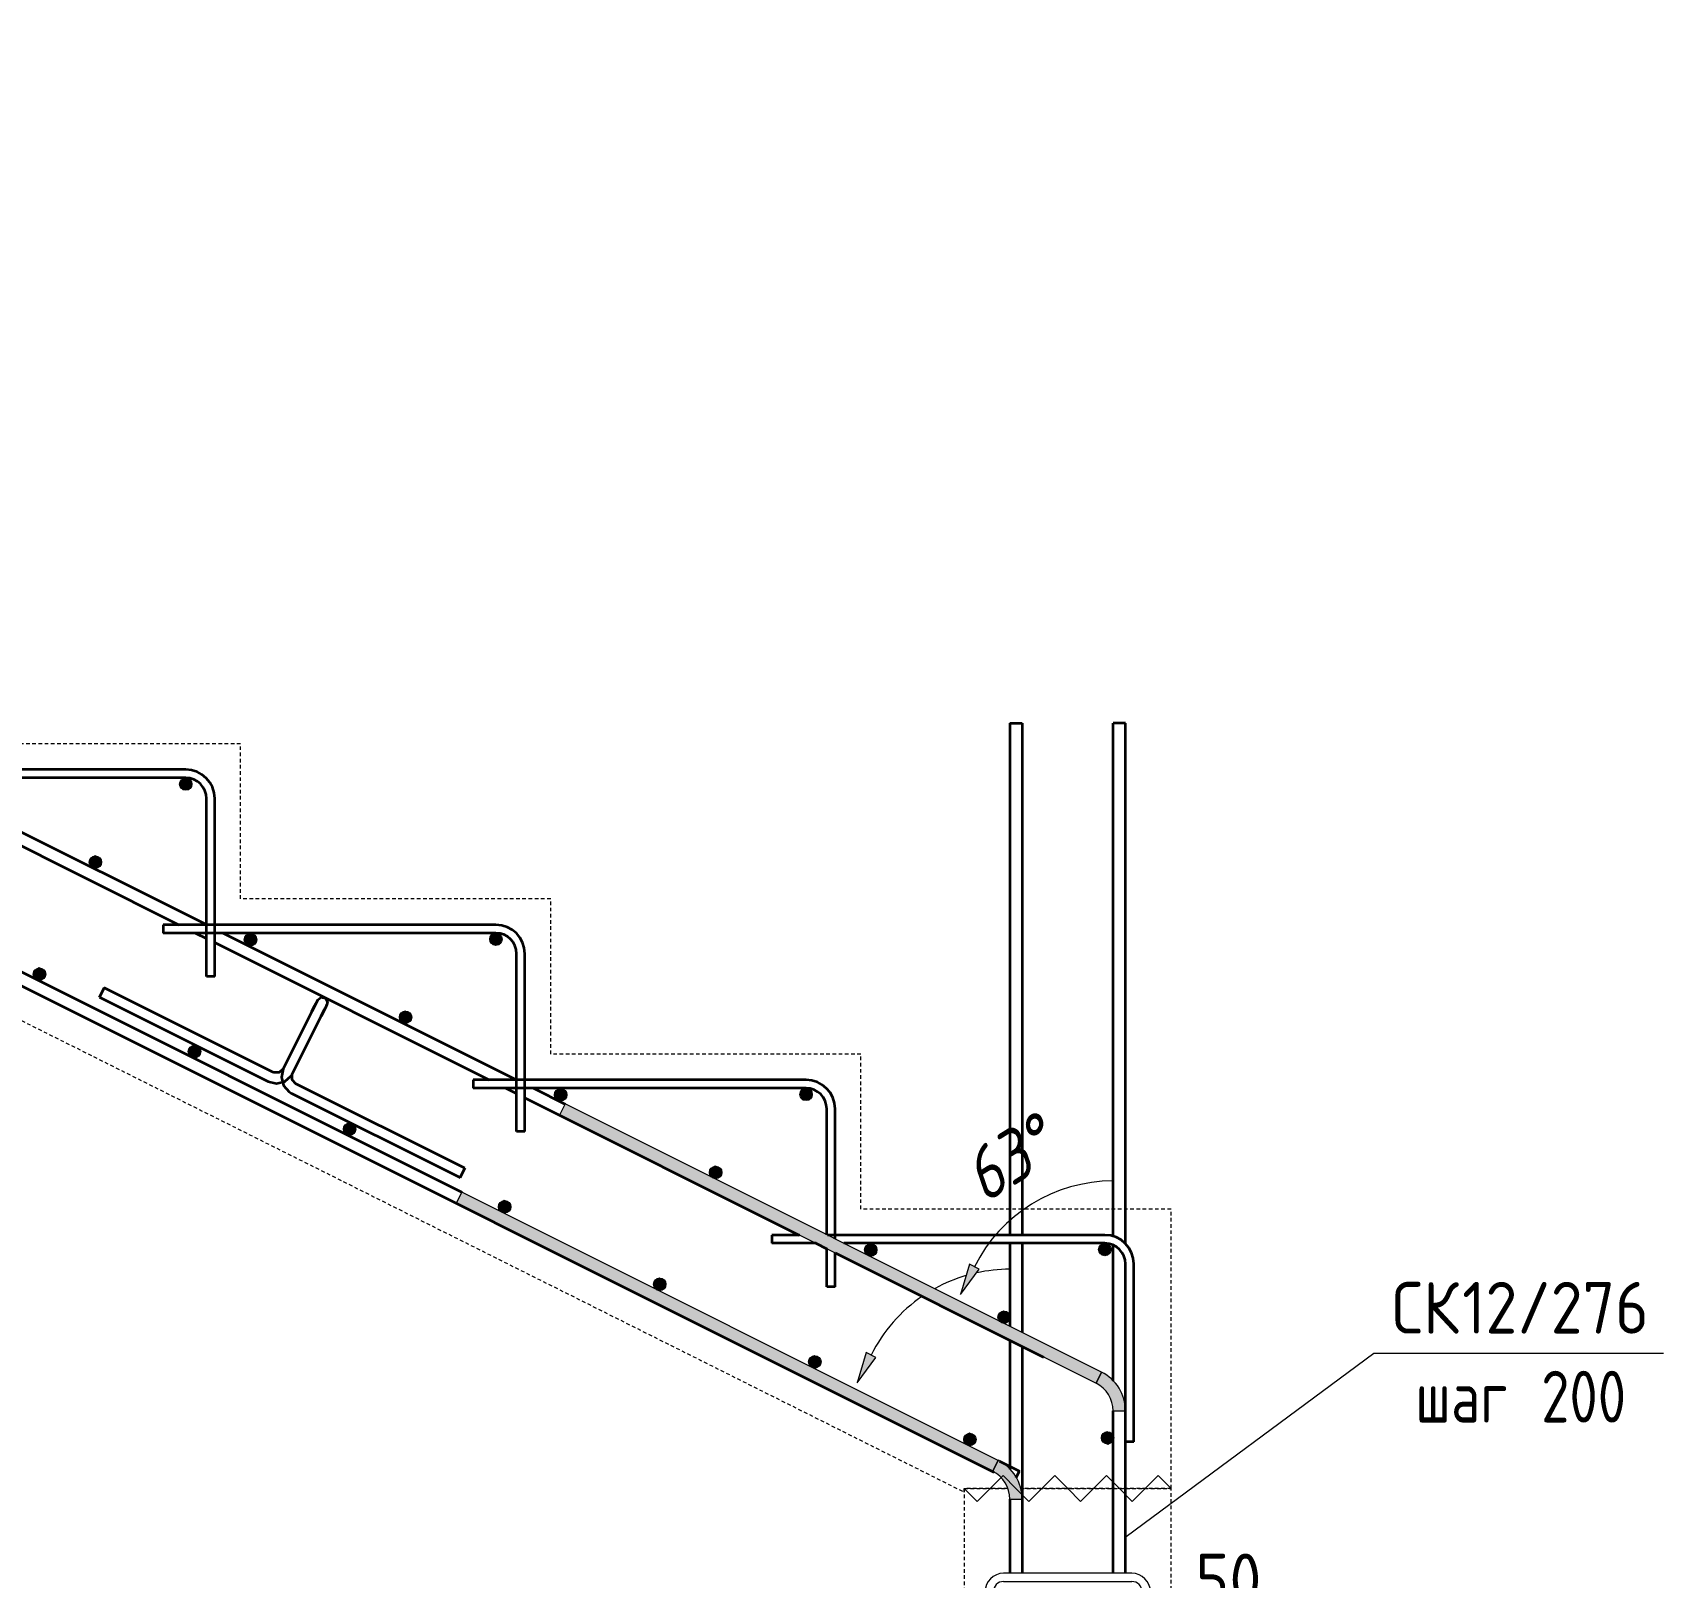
# Model space of a CAD drawing. Header units: millimetres. Extents: x -35709 to -15218, y -2926 to 78616.
# Drawn here: x -23263 to -21686, y -1726 to -232 of the extents above; entities that cross this region are included whole.
import ezdxf

# ---------------------------------------------------------------- set-up
doc = ezdxf.new("R2010")
doc.units = ezdxf.units.MM
doc.linetypes.add('01 Штриховая _4 мм_', pattern=[6, 3.5, -2.5])
for name, color, linetype, lineweight in [('AA_Dim', 7, 'Continuous', 9), ('AA_Dim-20', 7, 'Continuous', 9), ('AA_Oformlenie', 7, 'Continuous', 9), ('AA_Vinoska', 7, 'Continuous', 9), ('KR_Armatura', 7, 'Continuous', 20), ('KR_Armatura_Tonkie', 7, 'Continuous', 20)]:
    doc.layers.add(name, color=color, linetype=linetype, lineweight=lineweight)
for name, color, linetype, lineweight, true_color in [('AF_Perekritie', 7, 'Continuous', 60, 0x006a35), ('AF_Perekritie_Опалубка', 7, 'Continuous', 60, 0x006a35), ('AF_Stena_Опалубка', 7, 'Continuous', 20, 0x0063c6)]:
    doc.layers.add(name, color=color, linetype=linetype, lineweight=lineweight, true_color=true_color)
doc.styles.add('ISOCPEUR_1', font='isocpeur.TTF', dxfattribs={"width": 0.9, "height": 50})
doc.styles.add('ISOCPEUR_2', font='isocpeur.TTF', dxfattribs={"width": 0.8, "height": 50})
doc.styles.add('ISOCPEUR_I', font='isocpeui.ttf', dxfattribs={"width": 0.85, "height": 50})
doc.dimstyles.new('00_Точн_3_знака__прозр__1', dxfattribs={"dimscale": 304.8, "dimtxt": 50.137748, "dimasz": 0.111549, "dimexe": 0.098425, "dimexo": 0.065617, "dimgap": 0.006562, "dimtad": 1, "dimdec": 3, "dimrnd": 0.001, "dimdsep": 46, "dimtxsty": 'ISOCPEUR_1', "dimblk1": 'OBLIQUE', "dimblk2": 'OBLIQUE', "dimsah": 1, "dimcen": 0.09, "dimdle": 0.098425, "dimazin": 0, "dimtfac": 1, "dimtdec": 4, "dimtix": 1, "dimtmove": 1, "dimatfit": 3, "dimfxl": 1, "dimtvp": 1, "dimtolj": 1, "dimtzin": 0, "dimlwd": 18, "dimlwe": 18, "dimarcsym": 2})

# ---------------------------------------------------------------- blocks, each defined once
blk = doc.blocks.new('Ktcnybwf - Лестница-3686718-А-А Арм')
at = {"layer": 'AF_Perekritie', "linetype": '01 Штриховая _4 мм_', "lineweight": 20}
for p, q in [((31932.8, -270), (34680.1, -1643.6)), ((33980.1, -920), (33680.1, -920)), ((33980.1, -1070), (33980.1, -920)), ((34280.1, -1070), (33980.1, -1070)), ((34280.1, -1220), (34280.1, -1070)), ((34580.1, -1220), (34280.1, -1220)), ((34580.1, -1370), (34580.1, -1220)), ((34880.1, -1370), (34580.1, -1370)), ((34880.1, -1640), (34880.1, -1370)), ((34680.1, -1643.6), (34680.1, -1640)), ((34680.1, -1640), (34722, -1640)), ((34734.6, -1640), (34880.1, -1640))]:
    blk.add_line(p, q, dxfattribs=at)
blk = doc.blocks.new('261_Лягушка _НесАрм_РабПлоск_ - 10 А240-3876764-А-А Арм')
at = {"layer": 'KR_Armatura_Tonkie', "lineweight": 35}
for p, q in [((32348.1, -406.1), (32343.6, -415)), ((32343.6, -415), (32348.1, -406.1)), ((32511.3, -487.7), (32348.1, -406.1)), ((32343.6, -415), (32506.9, -496.6)), ((32549.1, -428.9), (32521.4, -484.3)), ((32549.1, -428.9), (32521.4, -484.3)), ((32530.4, -488.8), (32558.1, -433.4)), ((32530.4, -488.8), (32558.1, -433.4)), ((32696.9, -580.5), (32533.7, -498.9)), ((32529.2, -507.8), (32692.5, -589.4)), ((32692.5, -589.4), (32696.9, -580.5)), ((32696.9, -580.5), (32692.5, -589.4))]:
    blk.add_line(p, q, dxfattribs=at)
at = {"layer": 'KR_Armatura_Tonkie', "lineweight": 35, "flags": 128}
for points in [[(32554.7, -417.7), (32553.9, -419.4), (32551.5, -424.1), (32549.1, -428.9)], [(32549.1, -428.9), (32552.1, -422.9), (32554.2, -418.8), (32554.7, -417.7)], [(32554.7, -417.7), (32558.1, -415.1), (32562.3, -416), (32564.2, -419.9), (32563.7, -422.2)], [(32558.1, -433.4), (32561.1, -427.4), (32563.1, -423.3), (32563.7, -422.2)], [(32563.7, -422.2), (32562.8, -423.9), (32560.5, -428.5), (32558.1, -433.4)], [(32506.9, -496.6), (32514.9, -498.5), (32522.9, -496.5), (32529.1, -491), (32530.4, -488.8)], [(32521.4, -484.3), (32517.5, -488), (32512.2, -488), (32511.3, -487.7)], [(32521.4, -484.3), (32519.6, -492.4), (32521.6, -500.4), (32527.1, -506.5), (32529.2, -507.8)], [(32533.7, -498.9), (32530.1, -495), (32530, -489.6), (32530.4, -488.8)]]:
    blk.add_lwpolyline(points, dxfattribs=at)
blk = doc.blocks.new('079_Обозначение загиба стержня _ЭлУзла_ - Сплошные линии-3854863-А-А Арм')
at = {"layer": 'AA_Oformlenie'}
for points in [[(34707.5, -1623.6), (34712.8, -1612.9), (34194, -1353.6), (34188.6, -1364.3), (34536.7, -1538.2)], [(34576.5, -1537.8), (34594.6, -1513.4), (34585.1, -1508.6)], [(34736.1, -1650.4), (34735, -1641.2), (34732, -1632.4), (34727.1, -1624.5), (34720.6, -1617.9), (34712.8, -1612.9), (34707.5, -1623.6), (34713, -1627.2), (34717.7, -1631.9), (34721.2, -1637.6), (34723.3, -1643.8), (34724.1, -1650.4)]]:
    blk.add_hatch(color=256, dxfattribs=at).paths.add_polyline_path(points)
for p, q in [((34194, -1353.6), (34188.6, -1364.3)), ((34194, -1353.6), (34188.6, -1364.3)), ((34712.8, -1612.9), (34194, -1353.6)), ((34712.8, -1612.9), (34194, -1353.6)), ((34188.6, -1364.3), (34707.5, -1623.6)), ((34188.6, -1364.3), (34707.5, -1623.6)), ((34585.1, -1508.6), (34576.5, -1537.8)), ((34576.5, -1537.8), (34594.6, -1513.4)), ((34594.6, -1513.4), (34585.1, -1508.6)), ((34712.8, -1612.9), (34707.5, -1623.6)), ((34707.5, -1623.6), (34712.8, -1612.9)), ((34724.1, -1650.4), (34736.1, -1650.4))]:
    blk.add_line(p, q, dxfattribs=at)
for centre, radius, start, end in [((34724.1, -1578.1), 150, 106.5097, 118.7974), ((34724.1, -1578.1), 150, 90, 102.3712), ((34724.1, -1578.1), 150, 124.1972, 153.45), ((34694.1, -1650.4), 30, 360, 63.45), ((34694.1, -1650.4), 30, 360, 63.45), ((34694.1, -1650.4), 42, 360, 63.45), ((34694.1, -1650.4), 42, 360, 63.45)]:
    blk.add_arc(centre, radius, start, end, dxfattribs=at)
blk = doc.blocks.new('079_Обозначение загиба стержня _ЭлУзла_ - Сплошные линии-3854870-А-А Арм')
at = {"layer": 'AA_Oformlenie'}
for points in [[(34807.5, -1538.2), (34812.8, -1527.5), (34294, -1268.3), (34288.6, -1279), (34792.6, -1530.8)], [(34676.5, -1452.5), (34694.6, -1428), (34685.1, -1423.3)], [(34836.1, -1565.1), (34835, -1555.8), (34832, -1547.1), (34827.1, -1539.2), (34820.6, -1532.5), (34812.8, -1527.5), (34807.5, -1538.2), (34813, -1541.8), (34817.7, -1546.6), (34821.2, -1552.2), (34823.3, -1558.5), (34824.1, -1565.1)]]:
    blk.add_hatch(color=256, dxfattribs=at).paths.add_polyline_path(points)
for p, q in [((34294, -1268.3), (34288.6, -1279)), ((34294, -1268.3), (34288.6, -1279)), ((34812.8, -1527.5), (34294, -1268.3)), ((34812.8, -1527.5), (34294, -1268.3)), ((34288.6, -1279), (34807.5, -1538.2)), ((34288.6, -1279), (34807.5, -1538.2)), ((34685.1, -1423.3), (34676.5, -1452.5)), ((34676.5, -1452.5), (34694.6, -1428)), ((34694.6, -1428), (34685.1, -1423.3)), ((34812.8, -1527.5), (34807.5, -1538.2)), ((34807.5, -1538.2), (34812.8, -1527.5)), ((34824.1, -1565.1), (34836.1, -1565.1))]:
    blk.add_line(p, q, dxfattribs=at)
for centre, radius, start, end in [((34824.1, -1492.7), 150, 90, 153.45), ((34794.1, -1565.1), 42, 360, 63.45), ((34794.1, -1565.1), 42, 360, 63.45), ((34794.1, -1565.1), 30, 360, 63.45), ((34794.1, -1565.1), 30, 360, 63.45)]:
    blk.add_arc(centre, radius, start, end, dxfattribs=at)
blk = doc.blocks.new('Последовательность узлов - 3мм масшт20-904339-А-А Арм')
at = {"layer": 'AA_Oformlenie'}
for p, q in [((34680.1, -1640), (34692.6, -1652.5)), ((34717.6, -1627.5), (34692.6, -1652.5)), ((34730.1, -1640), (34717.6, -1627.5)), ((34730.1, -1640), (34742.6, -1652.5)), ((34767.6, -1627.5), (34742.6, -1652.5)), ((34780.1, -1640), (34767.6, -1627.5)), ((34780.1, -1640), (34792.6, -1652.5)), ((34817.6, -1627.5), (34792.6, -1652.5)), ((34830.1, -1640), (34817.6, -1627.5)), ((34830.1, -1640), (34842.6, -1652.5)), ((34867.6, -1627.5), (34842.6, -1652.5)), ((34880.1, -1640), (34867.6, -1627.5))]:
    blk.add_line(p, q, dxfattribs=at)
blk = doc.blocks.new('079_Шпилька _ЭлУзла_ - d8 А240-3883367-А-А Арм')
at = {"layer": 'AA_Oformlenie'}
for p, q in [((29922.1, -302), (29798.1, -302)), ((29798.1, -310), (29922.1, -310)), ((29838.1, -330), (29798.1, -330)), ((29838.1, -338), (29838.1, -330)), ((29922.1, -330), (29882.1, -330)), ((29882.1, -330), (29882.1, -338)), ((29798.1, -338), (29838.1, -338)), ((29882.1, -338), (29922.1, -338))]:
    blk.add_line(p, q, dxfattribs=at)
for centre, radius, start, end in [((29798.1, -320), 18, 90, 270), ((29798.1, -320), 10, 90, 270), ((29922.1, -320), 18, 270, 90), ((29922.1, -320), 10, 270, 90)]:
    blk.add_arc(centre, radius, start, end, dxfattribs=at)
blk = doc.blocks.new('DIMBLOCK60-А-А Арм')
at = {"layer": 'AA_Dim-20', "color": 30, "lineweight": 18, "true_color": 0xff8000, "transparency": 16777216}
for p, q in [((-22158.2, -1770.2), (-22187, -1862.2)), ((-22075.7, -1770.2), (-22158.2, -1770.2)), ((-22212, -1866.3), (-22212, -1832.2)), ((-22162, -1866.3), (-22162, -1832.2)), ((-22162, -1862.2), (-22212, -1862.2)), ((-22212, -1862.2), (-22212, -1866.3)), ((-22162, -1862.2), (-22162, -1866.3))]:
    blk.add_line(p, q, dxfattribs=at)
at = {"layer": 'AA_Dim-20', "color": 30, "lineweight": 30, "true_color": 0xff8000, "transparency": 16777216}
for p, q in [((-22212, -1862.2), (-22195, -1845.2)), ((-22162, -1862.2), (-22145, -1845.2)), ((-22212, -1862.2), (-22229, -1879.2)), ((-22162, -1862.2), (-22179, -1879.2))]:
    blk.add_line(p, q, dxfattribs=at)
at = {"layer": 'AA_Dim-20', "color": 0, "lineweight": 18, "transparency": 16777216, "insert": (-22138.2, -1703), "char_height": 50, "width": 74.923, "attachment_point": 1, "line_spacing_factor": 1.135194, "style": 'ISOCPEUR_1'}
blk.add_mtext('50', dxfattribs=at)
blk = doc.blocks.new('_Oblique')
at = {"color": 0, "linetype": 'ByBlock', "lineweight": -2}
blk.add_line((-0.5, -0.5), (0.5, 0.5), dxfattribs=at)
blk = doc.blocks.new('042_М_Арматуры - Диам длина поз _ Шаг-2260295-А-А Арм')
at = {"layer": 'AA_Vinoska'}
blk.add_line((30215.6, -905.6), (30495.6, -905.6), dxfattribs=at)

msp = doc.modelspace()

# ---------------------------------------------------------------- hatches: boundary and pattern name
at = {"layer": 'KR_Armatura'}
h = msp.add_hatch(color=256, dxfattribs=at)
edge = h.paths.add_edge_path()
edge.add_arc((-23114.9876, -959), 6, 0, 360)
for points in [[(-23117.9876, -964.1962), (-23111.9876, -964.1962), (-23108.9876, -959), (-23111.9876, -953.8038), (-23117.9876, -953.8038), (-23120.9876, -959)], [(-23202.0399, -1040.4424), (-23197.0328, -1037.1364), (-23197.3923, -1031.1472), (-23202.7589, -1028.4639), (-23207.7659, -1031.7699), (-23207.4064, -1037.7591)], [(-23052.0444, -1115.4401), (-23047.0374, -1112.1342), (-23047.3969, -1106.1449), (-23052.7634, -1103.4617), (-23057.7705, -1106.7676), (-23057.411, -1112.7568)], [(-22817.9876, -1114.1962), (-22811.9876, -1114.1962), (-22808.9876, -1109), (-22811.9876, -1103.8038), (-22817.9876, -1103.8038), (-22820.9876, -1109)], [(-23256.1522, -1148.6678), (-23251.1452, -1145.3619), (-23251.5047, -1139.3727), (-23256.8712, -1136.6894), (-23261.8783, -1139.9953), (-23261.5188, -1145.9845)], [(-22902.049, -1190.4378), (-22897.0419, -1187.1319), (-22897.4014, -1181.1427), (-22902.768, -1178.4594), (-22907.775, -1181.7653), (-22907.4156, -1187.7545)], [(-23106.1568, -1223.6655), (-23101.1497, -1220.3596), (-23101.5092, -1214.3704), (-23106.8758, -1211.6871), (-23111.8829, -1214.993), (-23111.5234, -1220.9822)], [(-22752.0536, -1265.4355), (-22747.0465, -1262.1296), (-22747.406, -1256.1404), (-22752.7725, -1253.4571), (-22757.7796, -1256.763), (-22757.4201, -1262.7523)], [(-22517.9876, -1264.1962), (-22511.9876, -1264.1962), (-22508.9876, -1259), (-22511.9876, -1253.8038), (-22517.9876, -1253.8038), (-22520.9876, -1259)], [(-22956.1614, -1298.6633), (-22951.1543, -1295.3573), (-22951.5138, -1289.3681), (-22956.8803, -1286.6848), (-22961.8874, -1289.9907), (-22961.5279, -1295.98)], [(-22602.0581, -1340.4333), (-22597.051, -1337.1273), (-22597.4105, -1331.1381), (-22602.7771, -1328.4548), (-22607.7842, -1331.7608), (-22607.4247, -1337.75)], [(-22806.1659, -1373.661), (-22801.1589, -1370.355), (-22801.5183, -1364.3658), (-22806.8849, -1361.6825), (-22811.892, -1364.9885), (-22811.5325, -1370.9777)], [(-22452.0627, -1415.431), (-22447.0556, -1412.125), (-22447.4151, -1406.1358), (-22452.7817, -1403.4525), (-22457.7887, -1406.7585), (-22457.4292, -1412.7477)], [(-22228.9876, -1414.1962), (-22222.9876, -1414.1962), (-22219.9876, -1409), (-22222.9876, -1403.8038), (-22228.9876, -1403.8038), (-22231.9876, -1409), (-22229.2145, -1413.8032)], [(-22656.1705, -1448.6587), (-22651.1634, -1445.3528), (-22651.5229, -1439.3635), (-22656.8895, -1436.6802), (-22661.8965, -1439.9862), (-22661.537, -1445.9754)], [(-22322.9946, -1480.4661), (-22317.9876, -1477.1601), (-22318.3471, -1471.1709), (-22323.7136, -1468.4876), (-22328.7207, -1471.7936), (-22328.3612, -1477.7828)], [(-22506.175, -1523.6564), (-22501.168, -1520.3505), (-22501.5275, -1514.3613), (-22506.894, -1511.678), (-22511.9011, -1514.9839), (-22511.5416, -1520.9731)], [(-22356.1796, -1598.6541), (-22351.1725, -1595.3482), (-22351.532, -1589.359), (-22356.8986, -1586.6757), (-22361.9057, -1589.9816), (-22361.5462, -1595.9708)], [(-22222.9946, -1597.1345), (-22217.9876, -1593.8285), (-22218.3471, -1587.8393), (-22223.7136, -1585.156), (-22228.7207, -1588.462), (-22228.3612, -1594.4512)]]:
    msp.add_hatch(color=256, dxfattribs=at).paths.add_polyline_path(points)
h = msp.add_hatch(color=256, dxfattribs=at)
edge = h.paths.add_edge_path()
edge.add_arc((-23202.3994, -1034.4532), 6, 0, 360)
h = msp.add_hatch(color=256, dxfattribs=at)
edge = h.paths.add_edge_path()
edge.add_arc((-23052.4039, -1109.4509), 6, 0, 360)
h = msp.add_hatch(color=256, dxfattribs=at)
edge = h.paths.add_edge_path()
edge.add_arc((-22814.9876, -1109), 6, 0, 360)
h = msp.add_hatch(color=256, dxfattribs=at)
edge = h.paths.add_edge_path()
edge.add_arc((-23256.5117, -1142.6786), 6, 0, 360)
h = msp.add_hatch(color=256, dxfattribs=at)
edge = h.paths.add_edge_path()
edge.add_arc((-22902.4085, -1184.4486), 6, 0, 360)
h = msp.add_hatch(color=256, dxfattribs=at)
edge = h.paths.add_edge_path()
edge.add_arc((-23106.5163, -1217.6763), 6, 0, 360)
h = msp.add_hatch(color=256, dxfattribs=at)
edge = h.paths.add_edge_path()
edge.add_arc((-22752.413, -1259.4463), 6, 0, 360)
h = msp.add_hatch(color=256, dxfattribs=at)
edge = h.paths.add_edge_path()
edge.add_arc((-22514.9876, -1259), 6, 0, 360)
h = msp.add_hatch(color=256, dxfattribs=at)
edge = h.paths.add_edge_path()
edge.add_arc((-22956.5209, -1292.674), 6, 0, 360)
h = msp.add_hatch(color=256, dxfattribs=at)
edge = h.paths.add_edge_path()
edge.add_arc((-22602.4176, -1334.444), 6, 0, 360)
h = msp.add_hatch(color=256, dxfattribs=at)
edge = h.paths.add_edge_path()
edge.add_arc((-22806.5254, -1367.6717), 6, 0, 360)
h = msp.add_hatch(color=256, dxfattribs=at)
edge = h.paths.add_edge_path()
edge.add_arc((-22452.4222, -1409.4418), 6, 0, 360)
h = msp.add_hatch(color=256, dxfattribs=at)
edge = h.paths.add_edge_path()
edge.add_arc((-22225.9876, -1409), 6, 0, 360)
h = msp.add_hatch(color=256, dxfattribs=at)
edge = h.paths.add_edge_path()
edge.add_arc((-22656.53, -1442.6695), 6, 0, 360)
h = msp.add_hatch(color=256, dxfattribs=at)
edge = h.paths.add_edge_path()
edge.add_arc((-22323.3541, -1474.4768), 6, 0, 360)
h = msp.add_hatch(color=256, dxfattribs=at)
edge = h.paths.add_edge_path()
edge.add_arc((-22506.5345, -1517.6672), 6, 0, 360)
h = msp.add_hatch(color=256, dxfattribs=at)
edge = h.paths.add_edge_path()
edge.add_arc((-22356.5391, -1592.6649), 6, 0, 360)
h = msp.add_hatch(color=256, dxfattribs=at)
edge = h.paths.add_edge_path()
edge.add_arc((-22223.3541, -1591.1452), 6, 0, 360)

# ---------------------------------------------------------------- linework, layer by layer
at = {"layer": 'AA_Vinoska'}
msp.add_line((-22205.3696, -1686.463), (-21965.7342, -1509.3019), dxfattribs=at)
at = {"layer": 'AF_Stena_Опалубка', "linetype": '01 Штриховая _4 мм_'}
for p, q in [((-22320.0432, -1640), (-22361.9876, -1640)), ((-22361.9876, -1640), (-22361.9876, -1990)), ((-22161.9876, -1640), (-22307.4268, -1640)), ((-22161.9876, -1990), (-22161.9876, -1640))]:
    msp.add_line(p, q, dxfattribs=at)
at = {"layer": 'KR_Armatura'}
for p, q in [((-23117.9876, -953.8038), (-23120.9876, -959)), ((-23120.9876, -959), (-23117.9876, -964.1962)), ((-23111.9876, -953.8038), (-23117.9876, -953.8038)), ((-23108.9876, -959), (-23111.9876, -953.8038)), ((-23111.9876, -964.1962), (-23108.9876, -959)), ((-23117.9876, -964.1962), (-23111.9876, -964.1962)), ((-23202.7589, -1028.4639), (-23207.7659, -1031.7699)), ((-23207.7659, -1031.7699), (-23207.4064, -1037.7591)), ((-23207.4064, -1037.7591), (-23202.0399, -1040.4424)), ((-23197.3923, -1031.1472), (-23202.7589, -1028.4639)), ((-23202.0399, -1040.4424), (-23197.0328, -1037.1364)), ((-23197.0328, -1037.1364), (-23197.3923, -1031.1472)), ((-23052.7634, -1103.4617), (-23057.7705, -1106.7676)), ((-23047.3969, -1106.1449), (-23052.7634, -1103.4617)), ((-22817.9876, -1103.8038), (-22820.9876, -1109)), ((-22811.9876, -1103.8038), (-22817.9876, -1103.8038)), ((-22808.9876, -1109), (-22811.9876, -1103.8038)), ((-23057.7705, -1106.7676), (-23057.411, -1112.7568)), ((-23057.411, -1112.7568), (-23052.0444, -1115.4401)), ((-23052.0444, -1115.4401), (-23047.0374, -1112.1342)), ((-23047.0374, -1112.1342), (-23047.3969, -1106.1449)), ((-22820.9876, -1109), (-22817.9876, -1114.1962)), ((-22817.9876, -1114.1962), (-22811.9876, -1114.1962)), ((-22811.9876, -1114.1962), (-22808.9876, -1109)), ((-23256.8712, -1136.6894), (-23261.8783, -1139.9953)), ((-23261.8783, -1139.9953), (-23261.5188, -1145.9845)), ((-23261.5188, -1145.9845), (-23256.1522, -1148.6678)), ((-23251.5047, -1139.3727), (-23256.8712, -1136.6894)), ((-23256.1522, -1148.6678), (-23251.1452, -1145.3619)), ((-23251.1452, -1145.3619), (-23251.5047, -1139.3727)), ((-22902.768, -1178.4594), (-22907.775, -1181.7653)), ((-22907.775, -1181.7653), (-22907.4156, -1187.7545)), ((-22897.4014, -1181.1427), (-22902.768, -1178.4594)), ((-22897.0419, -1187.1319), (-22897.4014, -1181.1427)), ((-22907.4156, -1187.7545), (-22902.049, -1190.4378)), ((-22902.049, -1190.4378), (-22897.0419, -1187.1319)), ((-23106.8758, -1211.6871), (-23111.8829, -1214.993)), ((-23101.5092, -1214.3704), (-23106.8758, -1211.6871)), ((-23101.1497, -1220.3596), (-23101.5092, -1214.3704)), ((-23111.8829, -1214.993), (-23111.5234, -1220.9822)), ((-23111.5234, -1220.9822), (-23106.1568, -1223.6655)), ((-23106.1568, -1223.6655), (-23101.1497, -1220.3596)), ((-22752.7725, -1253.4571), (-22757.7796, -1256.763)), ((-22757.7796, -1256.763), (-22757.4201, -1262.7523)), ((-22747.406, -1256.1404), (-22752.7725, -1253.4571)), ((-22747.0465, -1262.1296), (-22747.406, -1256.1404)), ((-22517.9876, -1253.8038), (-22520.9876, -1259)), ((-22520.9876, -1259), (-22517.9876, -1264.1962)), ((-22511.9876, -1253.8038), (-22517.9876, -1253.8038)), ((-22508.9876, -1259), (-22511.9876, -1253.8038)), ((-22511.9876, -1264.1962), (-22508.9876, -1259)), ((-22757.4201, -1262.7523), (-22752.0536, -1265.4355)), ((-22752.0536, -1265.4355), (-22747.0465, -1262.1296)), ((-22517.9876, -1264.1962), (-22511.9876, -1264.1962)), ((-22956.8803, -1286.6848), (-22961.8874, -1289.9907)), ((-22961.8874, -1289.9907), (-22961.5279, -1295.98)), ((-22951.5138, -1289.3681), (-22956.8803, -1286.6848)), ((-22951.1543, -1295.3573), (-22951.5138, -1289.3681)), ((-22961.5279, -1295.98), (-22956.1614, -1298.6633)), ((-22956.1614, -1298.6633), (-22951.1543, -1295.3573)), ((-22602.7771, -1328.4548), (-22607.7842, -1331.7608)), ((-22607.7842, -1331.7608), (-22607.4247, -1337.75)), ((-22607.4247, -1337.75), (-22602.0581, -1340.4333)), ((-22597.4105, -1331.1381), (-22602.7771, -1328.4548)), ((-22602.0581, -1340.4333), (-22597.051, -1337.1273)), ((-22597.051, -1337.1273), (-22597.4105, -1331.1381)), ((-22806.8849, -1361.6825), (-22811.892, -1364.9885)), ((-22811.892, -1364.9885), (-22811.5325, -1370.9777)), ((-22811.5325, -1370.9777), (-22806.1659, -1373.661)), ((-22801.5183, -1364.3658), (-22806.8849, -1361.6825)), ((-22806.1659, -1373.661), (-22801.1589, -1370.355)), ((-22801.1589, -1370.355), (-22801.5183, -1364.3658)), ((-22452.7817, -1403.4525), (-22457.7887, -1406.7585)), ((-22447.4151, -1406.1358), (-22452.7817, -1403.4525)), ((-22228.9876, -1403.8038), (-22231.9876, -1409)), ((-22222.9876, -1403.8038), (-22228.9876, -1403.8038)), ((-22219.9876, -1409), (-22222.9876, -1403.8038)), ((-22457.7887, -1406.7585), (-22457.4292, -1412.7477)), ((-22457.4292, -1412.7477), (-22452.0627, -1415.431)), ((-22452.0627, -1415.431), (-22447.0556, -1412.125)), ((-22447.0556, -1412.125), (-22447.4151, -1406.1358)), ((-22231.9876, -1409), (-22229.2145, -1413.8032)), ((-22229.2145, -1413.8032), (-22228.9876, -1414.1962)), ((-22228.9876, -1414.1962), (-22222.9876, -1414.1962)), ((-22222.9876, -1414.1962), (-22219.9876, -1409)), ((-22656.8895, -1436.6802), (-22661.8965, -1439.9862)), ((-22661.8965, -1439.9862), (-22661.537, -1445.9754)), ((-22661.537, -1445.9754), (-22656.1705, -1448.6587)), ((-22651.5229, -1439.3635), (-22656.8895, -1436.6802)), ((-22656.1705, -1448.6587), (-22651.1634, -1445.3528)), ((-22651.1634, -1445.3528), (-22651.5229, -1439.3635)), ((-22323.7136, -1468.4876), (-22328.7207, -1471.7936)), ((-22328.7207, -1471.7936), (-22328.3612, -1477.7828)), ((-22328.3612, -1477.7828), (-22322.9946, -1480.4661)), ((-22318.3471, -1471.1709), (-22323.7136, -1468.4876)), ((-22322.9946, -1480.4661), (-22317.9876, -1477.1601)), ((-22317.9876, -1477.1601), (-22318.3471, -1471.1709)), ((-22506.894, -1511.678), (-22511.9011, -1514.9839)), ((-22501.5275, -1514.3613), (-22506.894, -1511.678)), ((-22511.9011, -1514.9839), (-22511.5416, -1520.9731)), ((-22511.5416, -1520.9731), (-22506.175, -1523.6564)), ((-22506.175, -1523.6564), (-22501.168, -1520.3505)), ((-22501.168, -1520.3505), (-22501.5275, -1514.3613)), ((-22356.8986, -1586.6757), (-22361.9057, -1589.9816)), ((-22361.9057, -1589.9816), (-22361.5462, -1595.9708)), ((-22351.532, -1589.359), (-22356.8986, -1586.6757)), ((-22351.1725, -1595.3482), (-22351.532, -1589.359)), ((-22223.7136, -1585.156), (-22228.7207, -1588.462)), ((-22228.7207, -1588.462), (-22228.3612, -1594.4512)), ((-22218.3471, -1587.8393), (-22223.7136, -1585.156)), ((-22217.9876, -1593.8285), (-22218.3471, -1587.8393)), ((-22361.5462, -1595.9708), (-22356.1796, -1598.6541)), ((-22356.1796, -1598.6541), (-22351.1725, -1595.3482)), ((-22228.3612, -1594.4512), (-22222.9946, -1597.1345)), ((-22222.9946, -1597.1345), (-22217.9876, -1593.8285))]:
    msp.add_line(p, q, dxfattribs=at)
for centre in [(-23114.9876, -959), (-23202.3994, -1034.4532), (-23052.4039, -1109.4509), (-22814.9876, -1109), (-23256.5117, -1142.6786), (-22902.4085, -1184.4486), (-23106.5163, -1217.6763), (-22752.413, -1259.4463), (-22514.9876, -1259), (-22956.5209, -1292.674), (-22602.4176, -1334.444), (-22806.5254, -1367.6717), (-22452.4222, -1409.4418), (-22225.9876, -1409), (-22656.53, -1442.6695), (-22323.3541, -1474.4768), (-22506.5345, -1517.6672), (-22356.5391, -1592.6649), (-22223.3541, -1591.1452)]:
    msp.add_circle(centre, 6, dxfattribs=at)
at = {"layer": 'KR_Armatura_Tonkie', "lineweight": 35}
for p, q in [((-25090.4223, -232.434), (-22848.0504, -1353.6129)), ((-25095.7888, -243.1672), (-22333.3819, -1624.3619)), ((-22317.9876, -900), (-22317.9876, -1395)), ((-22317.9876, -900), (-22305.9876, -900)), ((-22305.9876, -900), (-22305.9876, -1395)), ((-22205.9876, -900), (-22217.9876, -900)), ((-22217.9876, -1396.266), (-22217.9876, -900)), ((-22205.9876, -1403.463), (-22205.9876, -900)), ((-23114.9895, -945), (-23436.9895, -945)), ((-23114.9895, -953), (-23436.9895, -953)), ((-23378.7221, -953), (-23094.9895, -1094.8663)), ((-23385.3058, -963.1245), (-23121.5549, -1095)), ((-23094.9895, -1145), (-23094.9895, -973)), ((-23086.9895, -1145), (-23086.9895, -973)), ((-22814.9895, -1095), (-23136.9895, -1095)), ((-23136.9895, -1095), (-23136.9895, -1103)), ((-22814.9895, -1103), (-23136.9895, -1103)), ((-23105.5549, -1103), (-23094.9895, -1108.2827)), ((-23078.7221, -1103), (-22794.9895, -1244.8663)), ((-23086.9895, -1112.2827), (-22821.5549, -1245)), ((-22794.9895, -1295), (-22794.9895, -1123)), ((-22786.9895, -1295), (-22786.9895, -1123)), ((-23086.9895, -1145), (-23094.9895, -1145)), ((-22514.9895, -1245), (-22836.9895, -1245)), ((-22836.9895, -1245), (-22836.9895, -1253)), ((-22514.9895, -1253), (-22836.9895, -1253)), ((-22805.5549, -1253), (-22794.9895, -1258.2827)), ((-22778.7221, -1253), (-22748.0833, -1268.3194)), ((-22786.9895, -1262.2827), (-22521.5549, -1395)), ((-22494.9895, -1394.7008), (-22494.9895, -1273)), ((-22486.9895, -1398.6982), (-22486.9895, -1273)), ((-22786.9895, -1295), (-22794.9895, -1295)), ((-22521.2377, -1395), (-22547.9876, -1395)), ((-22547.9876, -1395), (-22547.9876, -1403)), ((-22505.2271, -1403), (-22547.9876, -1403)), ((-22505.5549, -1403), (-22494.9895, -1408.2827)), ((-22225.9876, -1395), (-22494.3907, -1395)), ((-22225.9876, -1403), (-22478.3802, -1403)), ((-22317.9876, -1403), (-22317.9876, -1483.1437)), ((-22305.9876, -1403), (-22305.9876, -1489.1397)), ((-22494.9895, -1445), (-22494.9895, -1408.1155)), ((-22486.9895, -1445), (-22486.9895, -1412.1128)), ((-22486.9895, -1412.2827), (-22285.4758, -1513.0395)), ((-22217.9876, -1536.0457), (-22217.9876, -1404.8511)), ((-22205.9876, -1722), (-22205.9876, -1423)), ((-22205.9876, -1595), (-22205.9876, -1423)), ((-22197.9876, -1595), (-22197.9876, -1423)), ((-22486.9895, -1445), (-22494.9895, -1445)), ((-22317.9876, -1496.5583), (-22317.9876, -1621.3982)), ((-22305.9876, -1502.5544), (-22305.9876, -1722)), ((-22217.9876, -1722), (-22217.9876, -1565.0719)), ((-22197.9876, -1595), (-22205.9876, -1595)), ((-22328.0181, -1613.6274), (-22308.674, -1623.2994)), ((-22311.8072, -1629.5658), (-22308.674, -1623.2994)), ((-22317.9876, -1650.4244), (-22317.9876, -1722))]:
    msp.add_line(p, q, dxfattribs=at)
for centre, radius, start in [((-23114.9895, -973), 28, 360), ((-23114.9895, -973), 20, 0), ((-22814.9895, -1123), 28, 360), ((-22814.9895, -1123), 20, 0), ((-22514.9895, -1273), 28, 360), ((-22514.9895, -1273), 20, 0), ((-22225.9876, -1423), 28, 360), ((-22225.9876, -1423), 20, 0)]:
    msp.add_arc(centre, radius, start, 90, dxfattribs=at)

# ---------------------------------------------------------------- block references
at = {"layer": 'AA_Oformlenie'}
for name, p in [('079_Обозначение загиба стержня _ЭлУзла_ - Сплошные линии-3854870-А-А Арм', (-57042.0492, 0)), ('079_Обозначение загиба стержня _ЭлУзла_ - Сплошные линии-3854863-А-А Арм', (-57042.0492, 0)), ('Последовательность узлов - 3мм масшт20-904339-А-А Арм', (-57042.0492, 0)), ('079_Шпилька _ЭлУзла_ - d8 А240-3883367-А-А Арм', (-52122.0492, -1420))]:
    msp.add_blockref(name, p, dxfattribs=at)
at = {"layer": 'AA_Vinoska'}
msp.add_blockref('042_М_Арматуры - Диам длина поз _ Шаг-2260295-А-А Арм', (-52181.2944, -603.6528), dxfattribs=at)
at = {"layer": 'AF_Perekritie_Опалубка', "linetype": '01 Штриховая _4 мм_', "lineweight": 20}
msp.add_blockref('Ktcnybwf - Лестница-3686718-А-А Арм', (-57042.0492, 0), dxfattribs=at)
at = {"layer": 'KR_Armatura_Tonkie', "lineweight": 35}
msp.add_blockref('261_Лягушка _НесАрм_РабПлоск_ - 10 А240-3876764-А-А Арм', (-55542.0948, -749.9772), dxfattribs=at)

# ---------------------------------------------------------------- texts
at = {"layer": 'AA_Vinoska', "insert": (-22368.9514, -1322.6711), "char_height": 50, "width": 106.303763, "attachment_point": 1, "rotation": 31.725, "style": 'ISOCPEUR_I'}
msp.add_mtext('63°', dxfattribs=at)
at = {"layer": 'AA_Vinoska', "char_height": 50, "attachment_point": 1}
for s, insert, width, style in [('СК', (-21948.2114, -1440.2969), 82.253137, 'ISOCPEUR_1'), ('12/276', (-21880.3457, -1440.2969), 222.227775, 'ISOCPEUR_1'), (' 200', (-21829.393, -1526.2779), 133.4008, 'ISOCPEUR_2'), ('шаг', (-21925.7014, -1526.2779), 116.7257, 'ISOCPEUR_2')]:
    msp.add_mtext(s, dxfattribs=dict(at, insert=insert, width=width, style=style))

# ---------------------------------------------------------------- dimensions: what is measured, and where the dimension line sits
at = {"layer": 'AA_Dim', "color": 30, "lineweight": 18, "true_color": 0xff8000}
dim = msp.add_linear_dim(base=(-22211.9876, -1862.2247), p1=(-22161.9876, -1886.2663), p2=(-22211.9876, -1886.2663), dimstyle='00_Точн_3_знака__прозр__1', override={"dimpost": '<>', "dimfxl": 50}, dxfattribs=at)
dim.commit()
dim.dimension.update_dxf_attribs({"geometry": 'DIMBLOCK60-А-А Арм', "text_midpoint": (-22100.7126, -1736.3747), "dimtype": 160})

doc.saveas('drawing.dxf')
